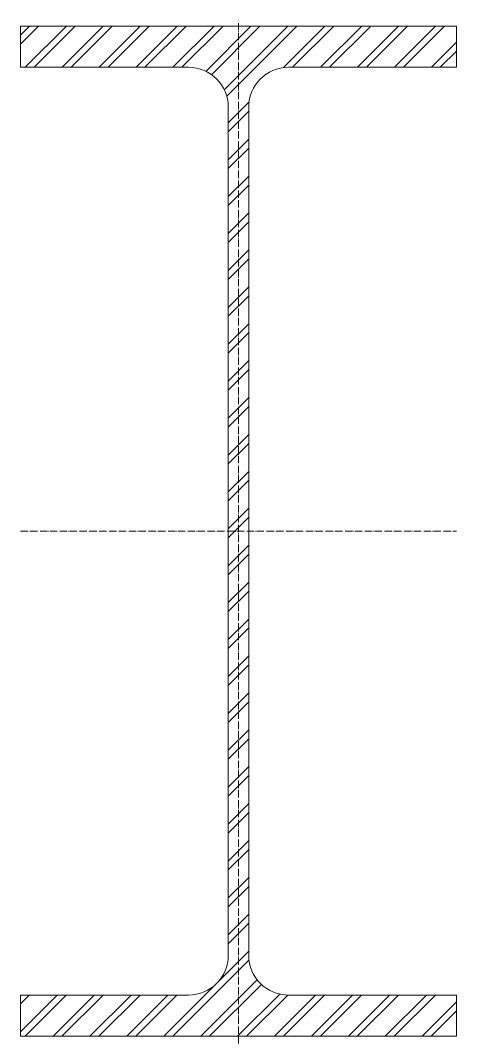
# Model space of a CAD drawing. Header units: metres. Extents: x -149 to 149, y -349 to 348.
import ezdxf

# ---------------------------------------------------------------- set-up
doc = ezdxf.new("R2010")
doc.units = ezdxf.units.M
doc.linetypes.add('MV_hartlijn_staal', pattern=[6.6, 5, -0.8, 0, -0.8])
doc.layers.add('A-DETL-GENF', color=92, linetype='Continuous', lineweight=18)

# ---------------------------------------------------------------- blocks, each defined once
blk = doc.blocks.new('28 Staalprofielen DIN_DIE_DILl 2d - DIE70-4447734-00_0 Basismaterialen')
at = {"layer": 'A-DETL-GENF', "lineweight": 13}
h = blk.add_hatch(dxfattribs=at)
h.set_pattern_fill('FP_514', color=256, style=0, pattern_type=2)
h.set_pattern_definition([(225, (2015.278, 4859.157), (12.57236, -12.57236), []), (225, (2015.278, 4840.107), (12.57236, -12.57236), [])])
h.paths.add_polyline_path([(-64.04, 344), (-148.5, 344), (-148.5, 316), (-34, 316), (-30.45, 315.76), (-27.01, 315.08), (-23.67, 313.94), (-20.5, 312.38), (-17.57, 310.42), (-14.91, 308.09), (-12.58, 305.43), (-10.62, 302.5), (-9.06, 299.33), (-7.92, 295.99), (-7.24, 292.55), (-7, 289), (-7, -289), (-7.24, -292.55), (-7.92, -295.99), (-9.06, -299.33), (-10.62, -302.5), (-12.58, -305.43), (-14.91, -308.09), (-17.57, -310.42), (-20.5, -312.38), (-23.67, -313.94), (-27.01, -315.08), (-30.45, -315.76), (-34, -316), (-148.5, -316), (-148.5, -344), (148.5, -344), (148.5, -316), (34, -316), (30.45, -315.76), (27.01, -315.08), (23.67, -313.94), (20.5, -312.38), (17.57, -310.42), (14.91, -308.09), (12.58, -305.43), (10.62, -302.5), (9.06, -299.33), (7.92, -295.99), (7.24, -292.55), (7, -289), (7, 289), (7.24, 292.55), (7.92, 295.99), (9.06, 299.33), (10.62, 302.5), (12.58, 305.43), (14.91, 308.09), (17.57, 310.42), (20.5, 312.38), (23.67, 313.94), (27.01, 315.08), (30.45, 315.76), (34, 316), (148.5, 316), (148.5, 344)])
at = {"layer": 'A-DETL-GENF'}
for p, q in [((148.5, 344), (-148.5, 344)), ((-148.5, 344), (-148.5, 316)), ((148.5, 344), (-148.5, 344)), ((-148.5, 344), (-148.5, 316)), ((148.5, 316), (148.5, 344)), ((148.5, 344), (148.5, 316)), ((-148.5, 316), (-34, 316)), ((-148.5, 316), (-34, 316)), ((34, 316), (148.5, 316)), ((148.5, 316), (34, 316)), ((-7, 289), (-7, -289)), ((-7, -289), (-7, 289)), ((7, -289), (7, 289)), ((7, -289), (7, 289)), ((-34, -316), (-148.5, -316)), ((-148.5, -316), (-148.5, -344)), ((-148.5, -344), (-148.5, -316)), ((-148.5, -316), (-34, -316)), ((148.5, -316), (34, -316)), ((148.5, -316), (34, -316)), ((148.5, -344), (148.5, -316)), ((148.5, -344), (148.5, -316)), ((-148.5, -344), (148.5, -344)), ((148.5, -344), (-148.5, -344))]:
    blk.add_line(p, q, dxfattribs=at)
at = {"layer": 'A-DETL-GENF', "linetype": 'MV_hartlijn_staal', "lineweight": 13}
for p, q in [((0, -349), (0, 347.92)), ((-148.5, 0), (148.5, 0))]:
    blk.add_line(p, q, dxfattribs=at)
at = {"layer": 'A-DETL-GENF'}
for centre, start, end in [((-34, 289), 360, 90), ((-34, 289), 360, 90), ((34, 289), 90, 180), ((34, 289), 90, 180), ((-34, -289), 270, 360), ((-34, -289), 270, 0), ((34, -289), 180, 270), ((34, -289), 180, 270)]:
    blk.add_arc(centre, 27, start, end, dxfattribs=at)

msp = doc.modelspace()

# ---------------------------------------------------------------- block references
msp.add_blockref('28 Staalprofielen DIN_DIE_DILl 2d - DIE70-4447734-00_0 Basismaterialen', (0, 0))

doc.saveas('drawing.dxf')
